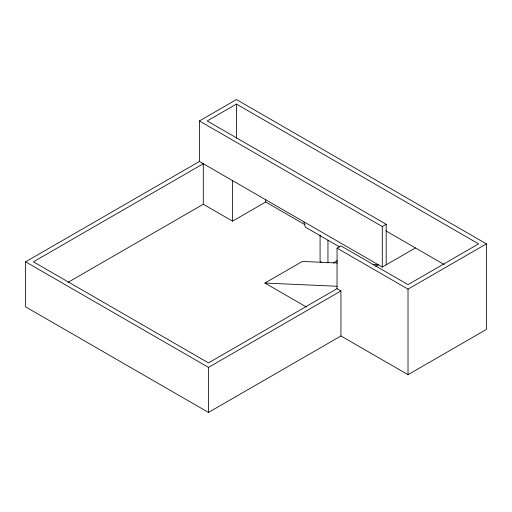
<?xml version="1.0" encoding="UTF-8"?>
<svg xmlns="http://www.w3.org/2000/svg" width="512" height="512" viewBox="0 0 512 512"><rect width="100%" height="100%" fill="white"/><g stroke="black" fill="none" stroke-linecap="round" stroke-linejoin="round"><path stroke-width="0.77" d="M199.398 161.478L199.398 120.954L236.442 99.565L486.4 243.878L486.4 329.427L408.019 374.682L340.947 335.962L208.486 412.435L25.6 306.848L25.6 261.818L199.398 161.478L382.285 267.066L415.43 247.93M67.93 282.406L203.296 204.256L203.296 163.731L33.402 261.818L208.486 362.906L337.05 288.678L337.05 248.154L340.947 245.901L408.019 284.627L478.598 243.878L236.442 104.07L207.194 120.954L386.182 224.288L386.182 264.813M203.296 204.256L232.544 221.139L265.69 202.003L305.088 224.749M306.387 306.995L264.909 283.053L302.342 261.44L337.331 262.995M199.398 120.954L382.285 226.541L386.182 224.288M333.382 262.963L337.453 260.614M375.661 266.387L378.381 264.813L373.005 264.576M25.6 261.818L208.486 367.405L340.947 290.931L340.947 335.962M337.05 248.154L408.019 289.126L486.4 243.878M264.909 283.053L336.986 286.253M385.862 230.861L444.269 264.582M339.68 246.976L305.299 227.123L303.904 221.811M321.395 262.31L320.083 261.549L320.083 234.925M337.05 288.678L340.947 290.931M408.019 289.126L408.019 374.682M382.285 226.541L382.285 267.066M327.955 240.256L327.955 262.963M265.69 199.616L265.69 202.003M236.442 104.07L236.442 138.234M232.544 180.614L232.544 221.139M208.486 367.405L208.486 412.435"/></g></svg>
